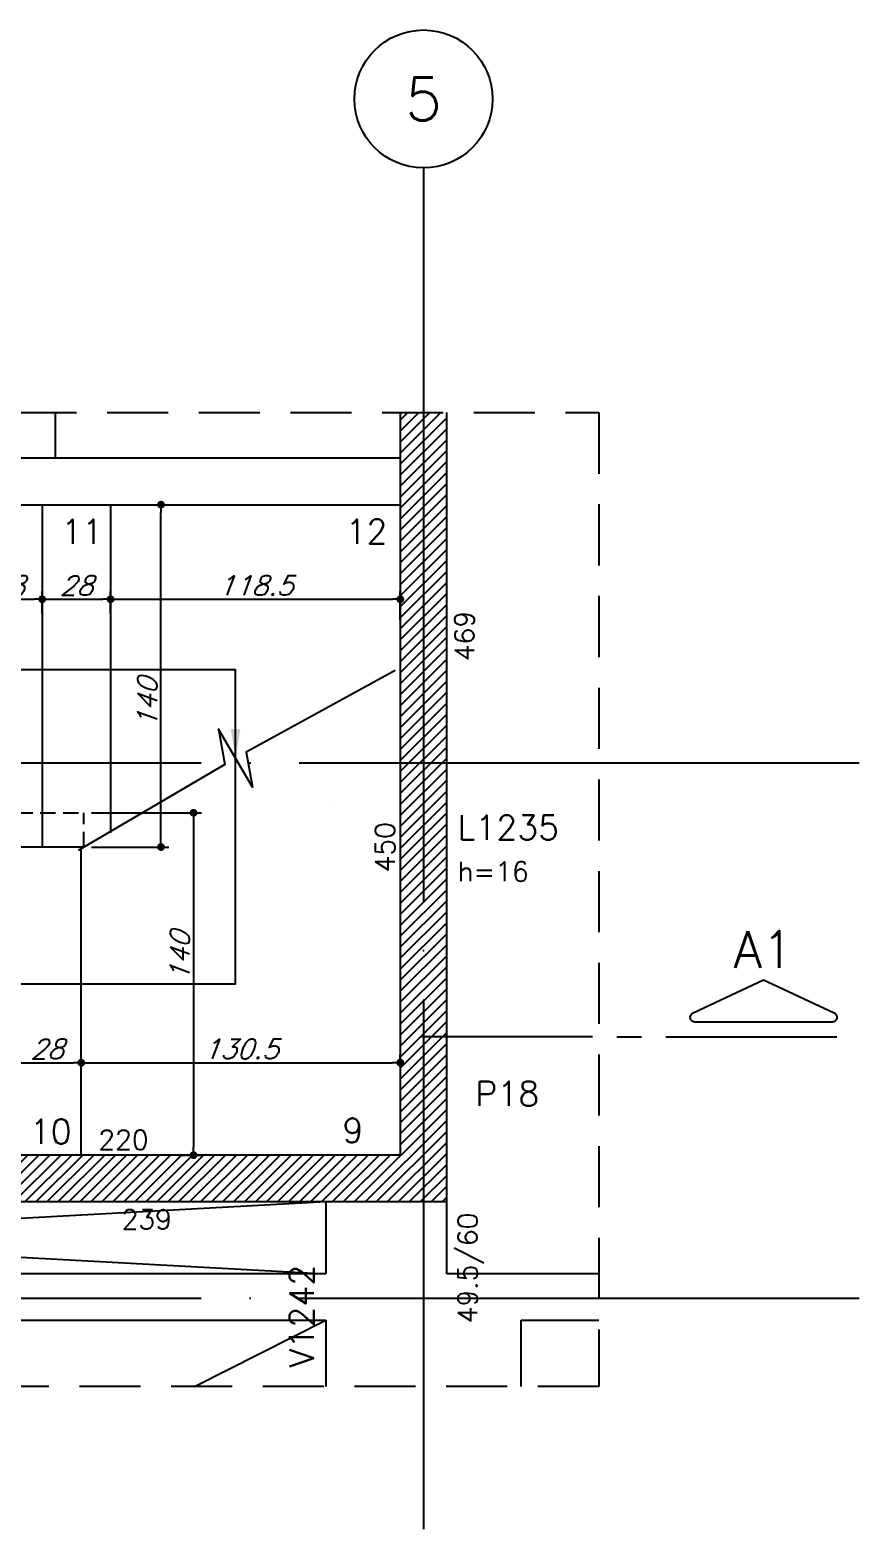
# Model space of a CAD drawing. Header units: millimetres. Extents: x -832 to 3668, y -1574 to 5296.
# Drawn here: x 2185 to 2524, y 3712 to 4325 of the extents above; entities that cross this region are included whole.
import ezdxf
from ezdxf.enums import TextEntityAlignment as Align

# ---------------------------------------------------------------- set-up
doc = ezdxf.new("R2010")
doc.units = ezdxf.units.MM
doc.header["$LTSCALE"] = 50
doc.linetypes.add('DASHED', pattern=[0.75, 0.5, -0.25])
doc.linetypes.add('EIXO', pattern=[6.8, 6, -0.4, 0, -0.4])
for name, color, linetype in [('242', 12, 'Continuous'), ('F-AUX', 2, 'Continuous'), ('F-AUX-RED', 1, 'Continuous'), ('F-CORTE-INDICAÇÃO', 4, 'Continuous'), ('F-COTAS', 106, 'Continuous'), ('F-EIXO', 12, 'EIXO'), ('F-ESC NUM', 2, 'Continuous'), ('F-ESC-PROJ', 1, 'Continuous'), ('F-ESCADAS', 2, 'Continuous'), ('F-LAJES-DIM', 2, 'Continuous'), ('F-LAJES-NOME', 4, 'Continuous'), ('F-PILARES-DIM', 172, 'Continuous'), ('F-PILARES-HACH', 174, 'Continuous'), ('F-PILARES-NOME', 170, 'Continuous'), ('F-PILARES-S', 170, 'Continuous'), ('F-TEXTO', 6, 'Continuous'), ('F-VIGAS', 3, 'Continuous'), ('F-VIGAS-DIM', 2, 'Continuous'), ('F-VIGAS-NOME', 4, 'Continuous'), ('F-VÃO', 1, 'Continuous')]:
    doc.layers.add(name, color=color, linetype=linetype)
doc.styles.add('5385-ARQ-PB-BAS-PLA-TER-TORRE-A-106-TXT$0$R60-75', font='romans.shx', dxfattribs={"height": 0.1125})
doc.styles.add('CP-TEXT-INCL', font='romans.shx', dxfattribs={"oblique": 20})
doc.styles.add('MCP', font='romans.shx')
doc.styles.add('ROMANS', font='romans.shx')
doc.dimstyles.new('CP-COTAS-50', dxfattribs={"dimscale": 0.64, "dimtxt": 12.5, "dimasz": 5, "dimexe": 5, "dimexo": 5, "dimgap": 2.5, "dimtad": 1, "dimdec": 1, "dimdsep": 46, "dimtxsty": 'CP-TEXT-INCL', "dimblk1": 'DOT', "dimblk2": 'DOT', "dimsah": 1, "dimcen": 9, "dimclrd": 256, "dimclre": 256, "dimclrt": 256, "dimadec": 0, "dimazin": 0, "dimtfac": 1, "dimtdec": 1, "dimtmove": 2, "dimatfit": 3, "dimldrblk": 'DOT', "dimfxl": 5, "dimtolj": 1, "dimarcsym": 0})
pattern_1 = [(0, (0, 0), (0, 6.985), [5.08, -1.905]), (90, (0, 0), (-6.985, 4e-16), [5.08, -1.905])]

# ---------------------------------------------------------------- blocks, each defined once
blk = doc.blocks.new('*U7')
at = {"layer": 'F-EIXO'}
blk.add_line((0, 0), (909.22, 0), dxfattribs=at)
at = {"layer": 'F-EIXO', "color": 2, "linetype": 'Continuous'}
blk.add_circle((-28.21, 0), 28.21, dxfattribs=at)
at = {"layer": 'F-TEXTO', "style": 'ROMANS'}
blk.add_attdef('EIXO', text='', height=17.5, dxfattribs=at).set_placement((-28.21, 0), align=Align.MIDDLE_CENTER)
blk = doc.blocks.new('*U8')
at = {"layer": 'F-EIXO'}
blk.add_line((0, 0), (0, -556.59), dxfattribs=at)
at = {"layer": 'F-EIXO', "color": 2, "linetype": 'Continuous'}
blk.add_circle((0, 28.21), 28.21, dxfattribs=at)
at = {"layer": 'F-TEXTO', "style": 'ROMANS'}
blk.add_attdef('EIXO', text='', height=17.5, rotation=360, dxfattribs=at).set_placement((0, 28.21), align=Align.MIDDLE_CENTER)
blk = doc.blocks.new('*U9')
at = {"layer": 'F-CORTE-INDICAÇÃO'}
for p, q in [((-100, 0), (-170, 0)), ((-80, 0), (-90, 0)), ((-70, 0), (0, 0))]:
    blk.add_line(p, q, dxfattribs=at)
blk.add_lwpolyline([(-112, 6, 0.802585), (-111.15, 9.81), (-140, 23.26), (-168.85, 9.81, 0.802585), (-168, 6)], format="xyb", close=True, dxfattribs=at)
at = {"layer": 'F-CORTE-INDICAÇÃO', "style": 'ROMANS'}
blk.add_attdef('CORTE', text='', height=15, dxfattribs=at).set_placement((-140, 35.76), align=Align.MIDDLE_CENTER)
at = {"layer": 'F-CORTE-INDICAÇÃO', "color": 2, "style": 'ROMANS'}
blk.add_attdef('FOLHA', text='', height=12, dxfattribs=at).set_placement((-140, -10), align=Align.MIDDLE_CENTER)
blk = doc.blocks.new('_DOT')
at = {"color": 0, "linetype": 'ByBlock'}
blk.add_line((-0.5, 0), (-1, 0), dxfattribs=at)
at = {"color": 0, "linetype": 'ByBlock', "const_width": 0.5}
blk.add_lwpolyline([(-0.25, 0, 1), (0.25, 0, 1)], format="xyb", close=True, dxfattribs=at)
blk = doc.blocks.new('*D275')
at = {"layer": 'DEFPOINTS', "color": 0, "transparency": 16777216}
for p in [(2205.96, 3902.7), (2177.96, 3894.15), (2205.96, 3894.15)]:
    blk.add_point(p, dxfattribs=at)
at = {"layer": 'F-COTAS', "lineweight": -2, "transparency": 16777216}
for p, q in [((2177.96, 3897.35), (2177.96, 3905.9)), ((2205.96, 3897.35), (2205.96, 3905.9)), ((2181.16, 3902.7), (2202.76, 3902.7))]:
    blk.add_line(p, q, dxfattribs=at)
at = {"layer": 'F-COTAS', "lineweight": -2, "transparency": 16777216, "xscale": 3.2, "yscale": 3.2, "zscale": 3.2, "rotation": 180}
blk.add_blockref('_DOT', (2177.96, 3902.7), dxfattribs=at)
at = {"layer": 'F-COTAS', "lineweight": -2, "transparency": 16777216, "xscale": 3.2, "yscale": 3.2, "zscale": 3.2}
blk.add_blockref('_DOT', (2205.96, 3902.7), dxfattribs=at)
at = {"layer": 'F-COTAS', "transparency": 16777216, "insert": (2191.96, 3908.3), "char_height": 8, "attachment_point": 5, "style": 'CP-TEXT-INCL'}
blk.add_mtext('\\A1;28', dxfattribs=at)
blk = doc.blocks.new('*D276')
at = {"layer": 'DEFPOINTS', "color": 0, "transparency": 16777216}
for p in [(2336.46, 3902.7), (2336.46, 3899.23), (2205.96, 3894.15)]:
    blk.add_point(p, dxfattribs=at)
at = {"layer": 'F-COTAS', "lineweight": -2, "transparency": 16777216}
for p, q in [((2205.96, 3897.35), (2205.96, 3905.9)), ((2336.46, 3902.43), (2336.46, 3905.9)), ((2209.16, 3902.7), (2333.26, 3902.7))]:
    blk.add_line(p, q, dxfattribs=at)
at = {"layer": 'F-COTAS', "lineweight": -2, "transparency": 16777216, "xscale": 3.2, "yscale": 3.2, "zscale": 3.2, "rotation": 180}
blk.add_blockref('_DOT', (2205.96, 3902.7), dxfattribs=at)
at = {"layer": 'F-COTAS', "lineweight": -2, "transparency": 16777216, "xscale": 3.2, "yscale": 3.2, "zscale": 3.2}
blk.add_blockref('_DOT', (2336.46, 3902.7), dxfattribs=at)
at = {"layer": 'F-COTAS', "transparency": 16777216, "insert": (2271.21, 3908.3), "char_height": 8, "attachment_point": 5, "style": 'CP-TEXT-INCL'}
blk.add_mtext('\\A1;130.5', dxfattribs=at)
blk = doc.blocks.new('*D286')
at = {"layer": 'DEFPOINTS', "color": 0, "transparency": 16777216}
for p in [(2336.46, 4092.23), (2217.96, 4085.82), (2336.46, 4080.66)]:
    blk.add_point(p, dxfattribs=at)
at = {"layer": 'F-COTAS', "lineweight": -2, "transparency": 16777216}
for p, q in [((2217.96, 4089.02), (2217.96, 4095.43)), ((2336.46, 4083.86), (2336.46, 4095.43)), ((2221.16, 4092.23), (2333.26, 4092.23))]:
    blk.add_line(p, q, dxfattribs=at)
at = {"layer": 'F-COTAS', "lineweight": -2, "transparency": 16777216, "xscale": 3.2, "yscale": 3.2, "zscale": 3.2, "rotation": 180}
blk.add_blockref('_DOT', (2217.96, 4092.23), dxfattribs=at)
at = {"layer": 'F-COTAS', "lineweight": -2, "transparency": 16777216, "xscale": 3.2, "yscale": 3.2, "zscale": 3.2}
blk.add_blockref('_DOT', (2336.46, 4092.23), dxfattribs=at)
at = {"layer": 'F-COTAS', "transparency": 16777216, "insert": (2277.21, 4097.83), "char_height": 8, "attachment_point": 5, "style": 'CP-TEXT-INCL'}
blk.add_mtext('\\A1;118.5', dxfattribs=at)
blk = doc.blocks.new('*D288')
at = {"layer": 'DEFPOINTS', "color": 0, "transparency": 16777216}
for p in [(2207.01, 4004.9), (2243.44, 3864.9), (2251.9, 3864.9)]:
    blk.add_point(p, dxfattribs=at)
at = {"layer": 'F-COTAS', "lineweight": -2, "transparency": 16777216}
for p, q in [((2210.21, 4004.9), (2255.1, 4004.9)), ((2251.9, 4001.7), (2251.9, 3868.1)), ((2246.64, 3864.9), (2255.1, 3864.9))]:
    blk.add_line(p, q, dxfattribs=at)
at = {"layer": 'F-COTAS', "lineweight": -2, "transparency": 16777216, "xscale": 3.2, "yscale": 3.2, "zscale": 3.2}
for p, rotation in [((2251.9, 4004.9), 90), ((2251.9, 3864.9), 270)]:
    blk.add_blockref('_DOT', p, dxfattribs=dict(at, rotation=rotation))
at = {"layer": 'F-COTAS', "transparency": 16777216, "insert": (2246.3, 3946.14), "char_height": 8, "attachment_point": 5, "rotation": 90, "style": 'CP-TEXT-INCL'}
blk.add_mtext('\\A1;140', dxfattribs=at)
blk = doc.blocks.new('*D289')
at = {"layer": 'DEFPOINTS', "color": 0, "transparency": 16777216}
for p in [(2228.75, 4130.9), (2238.57, 4130.9), (2207.01, 3990.9)]:
    blk.add_point(p, dxfattribs=at)
at = {"layer": 'F-COTAS', "lineweight": -2, "transparency": 16777216}
for p, q in [((2231.95, 4130.9), (2241.77, 4130.9)), ((2238.57, 3994.1), (2238.57, 4127.7)), ((2210.21, 3990.9), (2241.77, 3990.9))]:
    blk.add_line(p, q, dxfattribs=at)
at = {"layer": 'F-COTAS', "lineweight": -2, "transparency": 16777216, "xscale": 3.2, "yscale": 3.2, "zscale": 3.2}
for p, rotation in [((2238.57, 4130.9), 90), ((2238.57, 3990.9), 270)]:
    blk.add_blockref('_DOT', p, dxfattribs=dict(at, rotation=rotation))
at = {"layer": 'F-COTAS', "transparency": 16777216, "insert": (2232.97, 4049.83), "char_height": 8, "attachment_point": 5, "rotation": 90, "style": 'CP-TEXT-INCL'}
blk.add_mtext('\\A1;140', dxfattribs=at)
blk = doc.blocks.new('*D291')
at = {"layer": 'DEFPOINTS', "color": 0, "transparency": 16777216}
for p in [(2189.96, 4092.23), (2161.96, 4083.04), (2189.96, 4083.04)]:
    blk.add_point(p, dxfattribs=at)
at = {"layer": 'F-COTAS', "lineweight": -2, "transparency": 16777216}
for p, q in [((2161.96, 4086.24), (2161.96, 4095.43)), ((2189.96, 4086.24), (2189.96, 4095.43)), ((2165.16, 4092.23), (2186.76, 4092.23))]:
    blk.add_line(p, q, dxfattribs=at)
at = {"layer": 'F-COTAS', "lineweight": -2, "transparency": 16777216, "xscale": 3.2, "yscale": 3.2, "zscale": 3.2, "rotation": 180}
blk.add_blockref('_DOT', (2161.96, 4092.23), dxfattribs=at)
at = {"layer": 'F-COTAS', "lineweight": -2, "transparency": 16777216, "xscale": 3.2, "yscale": 3.2, "zscale": 3.2}
blk.add_blockref('_DOT', (2189.96, 4092.23), dxfattribs=at)
at = {"layer": 'F-COTAS', "transparency": 16777216, "insert": (2175.96, 4097.83), "char_height": 8, "attachment_point": 5, "style": 'CP-TEXT-INCL'}
blk.add_mtext('\\A1;28', dxfattribs=at)
blk = doc.blocks.new('*D292')
at = {"layer": 'DEFPOINTS', "color": 0, "transparency": 16777216}
for p in [(2217.96, 4092.23), (2189.96, 4083.04), (2217.96, 4083.04)]:
    blk.add_point(p, dxfattribs=at)
at = {"layer": 'F-COTAS', "lineweight": -2, "transparency": 16777216}
for p, q in [((2189.96, 4086.24), (2189.96, 4095.43)), ((2217.96, 4086.24), (2217.96, 4095.43)), ((2193.16, 4092.23), (2214.76, 4092.23))]:
    blk.add_line(p, q, dxfattribs=at)
at = {"layer": 'F-COTAS', "lineweight": -2, "transparency": 16777216, "xscale": 3.2, "yscale": 3.2, "zscale": 3.2, "rotation": 180}
blk.add_blockref('_DOT', (2189.96, 4092.23), dxfattribs=at)
at = {"layer": 'F-COTAS', "lineweight": -2, "transparency": 16777216, "xscale": 3.2, "yscale": 3.2, "zscale": 3.2}
blk.add_blockref('_DOT', (2217.96, 4092.23), dxfattribs=at)
at = {"layer": 'F-COTAS', "transparency": 16777216, "insert": (2203.96, 4097.83), "char_height": 8, "attachment_point": 5, "style": 'CP-TEXT-INCL'}
blk.add_mtext('\\A1;28', dxfattribs=at)

msp = doc.modelspace()

# ---------------------------------------------------------------- hatches: boundary and pattern name
h = msp.add_hatch()
h.set_pattern_fill('ANGLE', color=256)
h.set_pattern_definition(pattern_1)
h.paths.add_polyline_path([(2195.09, 4112.41), (2212, 4112.41), (2212, 4127.41), (2195.09, 4127.41)], flags=9)
h = msp.add_hatch()
h.set_pattern_fill('ANGLE', color=256)
h.set_pattern_definition(pattern_1)
h.paths.add_polyline_path([(2220.24, 4112.41), (2240, 4112.41), (2240, 4127.41), (2220.24, 4127.41)], flags=9)
h = msp.add_hatch()
h.set_pattern_fill('ANGLE', color=256)
h.set_pattern_definition(pattern_1)
h.paths.add_polyline_path([(2336.21, 4075.54), (2336.21, 4100.11), (2324.21, 4100.11), (2324.21, 4075.54)], flags=9)
h = msp.add_hatch()
h.set_pattern_fill('ANGLE', color=256)
h.set_pattern_definition(pattern_1)
h.paths.add_polyline_path([(2368.71, 4066.04), (2368.71, 4090.23), (2356.71, 4090.23), (2356.71, 4066.04)], flags=9)
h = msp.add_hatch()
h.set_pattern_fill('ANGLE', color=256)
h.set_pattern_definition(pattern_1)
h.paths.add_polyline_path([(2359.26, 3991.39), (2407.12, 3991.39), (2407.12, 4006.39), (2359.26, 4006.39)], flags=9)
h = msp.add_hatch()
h.set_pattern_fill('ANGLE', color=256)
h.set_pattern_definition(pattern_1)
h.paths.add_polyline_path([(2359.38, 3974.89), (2393.1, 3974.89), (2393.1, 3986.89), (2359.38, 3986.89)], flags=9)
h = msp.add_hatch()
h.set_pattern_fill('ANGLE', color=256)
h.set_pattern_definition(pattern_1)
h.paths.add_polyline_path([(2366.56, 3882.57), (2397.27, 3882.57), (2397.27, 3897.57), (2366.56, 3897.57)], flags=9)
h = msp.add_hatch()
h.set_pattern_fill('ANGLE', color=256)
h.set_pattern_definition(pattern_1)
h.paths.add_polyline_path([(2186.24, 3867.52), (2206, 3867.52), (2206, 3882.52), (2186.24, 3882.52)], flags=9)
h = msp.add_hatch()
h.set_pattern_fill('ANGLE', color=256)
h.set_pattern_definition(pattern_1)
h.paths.add_polyline_path([(2311.73, 3867.52), (2332.45, 3867.52), (2332.45, 3882.52), (2311.73, 3882.52)], flags=9)
h = msp.add_hatch()
h.set_pattern_fill('ANGLE', color=256)
h.set_pattern_definition(pattern_1)
h.paths.add_polyline_path([(2212.1, 3865.15), (2236.67, 3865.15), (2236.67, 3877.15), (2212.1, 3877.15)], flags=9)
h = msp.add_hatch()
h.set_pattern_fill('ANGLE', color=256)
h.set_pattern_definition(pattern_1)
h.paths.add_polyline_path([(2221.6, 3832.65), (2245.79, 3832.65), (2245.79, 3844.65), (2221.6, 3844.65)], flags=9)
h = msp.add_hatch()
h.set_pattern_fill('ANGLE', color=256)
h.set_pattern_definition(pattern_1)
h.paths.add_polyline_path([(2373.67, 3794.24), (2373.67, 3848.34), (2355.38, 3848.34), (2355.38, 3794.24)], flags=9)
h = msp.add_hatch()
h.set_pattern_fill('ANGLE', color=256)
h.set_pattern_definition(pattern_1)
h.paths.add_polyline_path([(2303.59, 3776.04), (2303.59, 3825.8), (2288.59, 3825.8), (2288.59, 3776.04)], flags=9)
at = {"layer": 'F-PILARES-HACH', "linetype": 'Continuous'}
h = msp.add_hatch(dxfattribs=at)
h.set_pattern_fill('ANSI31', color=256, style=0)
h.set_pattern_definition([(45, (74.8317, 2074.4208), (-2.245064, 2.245064), [])])
h.paths.add_polyline_path([(2355.46, 4168.57), (2336.46, 4168.57), (2336.46, 3864.9), (2116.46, 3864.9), (2116.46, 3845.9), (2355.46, 3845.9)])

# ---------------------------------------------------------------- linework, layer by layer
at = {"layer": '242', "linetype": 'Continuous'}
for p, q in [((2307.8, 4008.55), (2307.8, 4008.55)), ((2345.96, 3855.4), (2345.96, 3855.4))]:
    msp.add_line(p, q, dxfattribs=at)
at = {"layer": 'F-AUX', "color": 1}
for points in [[(1953.96, 3934.9), (2269.06, 3934.9), (2269.06, 4063.4), (1910.06, 4063.4)], [(2334.4, 4063.12), (2273.37, 4029.75), (2276, 4015.37), (2262.11, 4039.08), (2264.74, 4024.7), (2204.72, 3989.55)]]:
    msp.add_lwpolyline(points, dxfattribs=at)
msp.add_solid([(2267.06, 4039.23), (2269.06, 4027.23), (2271.06, 4039.23)], dxfattribs=at)
at = {"layer": 'F-AUX-RED', "color": 1, "linetype": 'DASHED'}
msp.add_lwpolyline([(1691.49, 4168.57), (2417.68, 4168.57), (2417.68, 3770.29), (1691.49, 3770.29)], close=True, dxfattribs=at)
at = {"layer": 'F-ESC-PROJ', "linetype": 'DASHED', "ltscale": 0.25}
for points in [[(1982.96, 3990.9), (1982.96, 4004.9), (2207.01, 4004.9)], [(2207.01, 3990.9), (2207.01, 4004.9)]]:
    msp.add_lwpolyline(points, dxfattribs=at)
at = {"layer": 'F-ESCADAS', "linetype": 'Continuous'}
for points in [[(2189.96, 4130.9), (2189.96, 3990.9)], [(2217.96, 4130.9), (2217.96, 3996.72)], [(2207.01, 3990.9), (1954.96, 3990.9)], [(2205.96, 3864.9), (2205.96, 3990.9)]]:
    msp.add_lwpolyline(points, dxfattribs=at)
at = {"layer": 'F-PILARES-S', "linetype": 'Continuous'}
for points in [[(2336.46, 4168.57), (2336.46, 3864.9), (2116.46, 3864.9), (2116.46, 3845.9), (2355.46, 3845.9)], [(2355.46, 3845.9), (2355.46, 4168.57)]]:
    msp.add_lwpolyline(points, dxfattribs=at)
at = {"layer": 'F-VIGAS'}
for points in [[(2195.46, 4149.9), (2195.46, 4168.57)], [(2195.46, 4149.9), (2176.46, 4149.9)], [(2336.46, 4149.9), (2195.46, 4149.9)], [(2007.96, 4130.9), (2185.96, 4130.9)], [(2185.96, 4130.9), (2336.46, 4130.9)], [(2305.96, 3845.9), (2305.96, 3816.4)], [(2355.46, 3816.4), (2355.46, 3845.9)], [(2305.96, 3816.4), (1759.46, 3816.4)], [(2417.53, 3816.4), (2355.46, 3816.4)], [(1759.46, 3797.4), (2305.96, 3797.4)], [(2305.96, 3797.4), (2305.96, 3770.29)], [(2385.96, 3797.4), (2417.68, 3797.4)], [(2385.96, 3770.29), (2385.96, 3797.4)]]:
    msp.add_lwpolyline(points, dxfattribs=at)
at = {"layer": 'F-VÃO'}
for p, q in [((1759.46, 3816.4), (2305.96, 3845.9)), ((1759.46, 3845.9), (2305.96, 3816.4)), ((2252.24, 3770.29), (2305.96, 3797.4))]:
    msp.add_line(p, q, dxfattribs=at)

# ---------------------------------------------------------------- block references
at = {"layer": 'F-CORTE-INDICAÇÃO', "linetype": 'Continuous'}
ref = msp.add_blockref('*U9', (2345.07, 3913.28), dxfattribs=dict(at, xscale=-1))
ref.add_attrib('CORTE', 'A1', dxfattribs={"height": 15, "style": 'ROMANS'}).set_placement((2485.07, 3949.04), align=Align.MIDDLE_CENTER)
at = {"layer": 'F-EIXO', "linetype": 'Continuous'}
for name, p, values in [('*U8', (2345.96, 4268.6), {'EIXO': '5'}), ('*U7', (1614.89, 4025.4), {'EIXO': 'TE'}), ('*U7', (1614.89, 3806.4), {'EIXO': 'C'})]:
    msp.add_blockref(name, p, dxfattribs=at).add_auto_attribs(values)

# ---------------------------------------------------------------- texts
at = {"layer": 'F-ESC NUM', "style": '5385-ARQ-PB-BAS-PLA-TER-TORRE-A-106-TXT$0$R60-75'}
for s, p in [('11', (2197.74, 4114.91)), ('12', (2314.05, 4114.91)), ('10', (2184.88, 3869.57)), ('9', (2312.81, 3870.02))]:
    msp.add_text(s, height=10, dxfattribs=at).set_placement(p)
at = {"layer": 'F-LAJES-DIM', "linetype": 'Continuous', "style": 'MCP'}
msp.add_text('h=16', height=8, dxfattribs=at).set_placement((2359.86, 3976.89))
at = {"layer": 'F-LAJES-NOME', "linetype": 'Continuous', "style": 'MCP'}
msp.add_text('L1235', height=10, dxfattribs=at).set_placement((2359.86, 3993.89))
at = {"layer": 'F-PILARES-DIM', "linetype": 'Continuous', "style": 'MCP'}
for s, p in [('469', (2366.71, 4066.9)), ('450', (2334.21, 3980.52))]:
    msp.add_text(s, height=8, rotation=90, dxfattribs=at).set_placement(p)
for s, p in [('220', (2212.96, 3867.15)), ('239', (2222.46, 3834.65))]:
    msp.add_text(s, height=8, dxfattribs=at).set_placement(p)
at = {"layer": 'F-PILARES-NOME', "linetype": 'Continuous', "style": 'MCP'}
msp.add_text('P18', height=10, dxfattribs=at).set_placement((2367.15, 3885.07))
at = {"layer": 'F-VIGAS-DIM', "linetype": 'Continuous', "style": 'MCP'}
msp.add_text('49.5/60', height=8, rotation=90, dxfattribs=at).set_placement((2367.96, 3796.15))
at = {"layer": 'F-VIGAS-NOME', "linetype": 'Continuous', "style": 'MCP'}
msp.add_text('V1242', height=10, rotation=90, dxfattribs=at).set_placement((2301.09, 3778.06))

# ---------------------------------------------------------------- dimensions: what is measured, and where the dimension line sits
at = {"layer": 'F-COTAS'}
for base, p1, p2, picture, middle in [((2238.57, 4130.9), (2207.01, 3990.9), (2228.75, 4130.9), '*D289', (2232.97, 4049.83)), ((2251.9, 3864.9), (2207.01, 4004.9), (2243.44, 3864.9), '*D288', (2246.3, 3946.14))]:
    dim = msp.add_linear_dim(base=base, p1=p1, p2=p2, angle=90, dimstyle='CP-COTAS-50', dxfattribs=at)
    dim.commit()
    dim.dimension.update_dxf_attribs({"geometry": picture, "text_midpoint": middle, "dimtype": 160})
for base, p1, p2, picture, middle in [((2189.96, 4092.23), (2161.96, 4083.04), (2189.96, 4083.04), '*D291', (2175.96, 4097.83)), ((2217.96, 4092.23), (2189.96, 4083.04), (2217.96, 4083.04), '*D292', (2203.96, 4097.83)), ((2336.46, 4092.23), (2217.96, 4085.82), (2336.46, 4080.66), '*D286', (2277.21, 4097.83)), ((2205.96, 3902.7), (2177.96, 3894.15), (2205.96, 3894.15), '*D275', (2191.96, 3908.3)), ((2336.46, 3902.7), (2205.96, 3894.15), (2336.46, 3899.23), '*D276', (2271.21, 3908.3))]:
    dim = msp.add_linear_dim(base=base, p1=p1, p2=p2, dimstyle='CP-COTAS-50', override={"dimfxl": 2.5}, dxfattribs=at)
    dim.commit()
    dim.dimension.update_dxf_attribs({"geometry": picture, "text_midpoint": middle})

doc.saveas('drawing.dxf')
